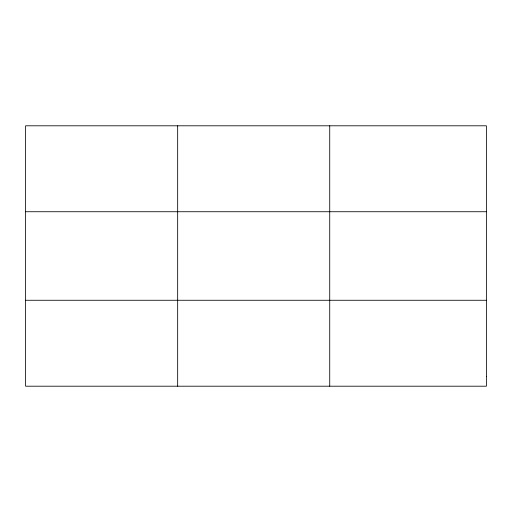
<?xml version="1.0" encoding="UTF-8"?>
<svg xmlns="http://www.w3.org/2000/svg" width="512" height="512" viewBox="0 0 512 512"><rect width="100%" height="100%" fill="white"/><g stroke="black" fill="none" stroke-linecap="round" stroke-linejoin="round"><path stroke-width="0.77" d="M177.664 125.798L177.664 386.202M329.728 125.798L329.728 386.202M25.6 211.731L486.4 211.731M25.6 300.269L486.4 300.269M486.4 376.653L486.4 386.202L25.6 386.202L25.6 125.798L486.4 125.798L486.4 376.653"/></g></svg>
